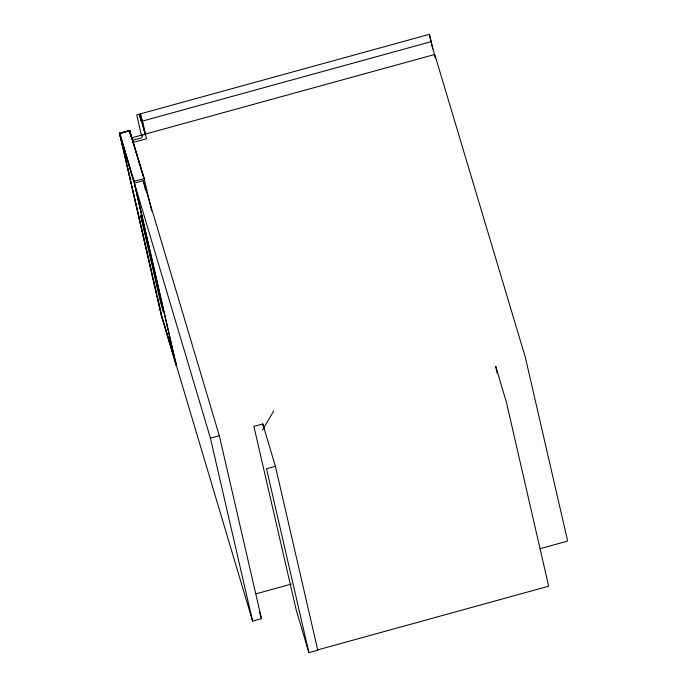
<?xml version="1.0" encoding="UTF-8"?>
<svg xmlns="http://www.w3.org/2000/svg" width="687" height="687" viewBox="0 0 687 687"><rect width="100%" height="100%" fill="white"/><g stroke="black" fill="none" stroke-linecap="round" stroke-linejoin="round"><path stroke-width="1.03" d="M163.042 320.305L161.72 317.033L119.538 133.192L129.585 130.427L129.929 130.874L129.56 130.41L130.418 134.704M161.788 316.587L176.396 365.106L163.643 322.34M262.606 429.89L273.744 410.946M161.703 316.698L161.771 317.162L119.667 133.123L134.008 181.196L176.121 365.098M122.569 145.721L119.478 133.252L119.478 133.742L129.671 130.444L129.929 130.874M129.517 130.659L144.193 178.723L151.629 211.012M129.431 130.436L129.852 130.693L119.444 133.553L133.742 181.6M176.035 365.02L161.806 316.93M144.871 229.887L133.862 181.256L119.693 133.175L119.478 133.742M142.767 135.202C142.844 139.796 135.511 138.422 132.943 140.2L133.579 142.312L146.64 138.722L139.315 114.154L136.704 114.866L141.522 135.768M145.18 134.764L140.363 113.862L429.366 34.35L435.369 58.266M145.644 134.652L142.51 121.067L431.513 41.555M132.479 137.632L434.201 54.625M134.008 181.196L144.193 178.723L129.56 130.41L131.054 136.773M134.412 183.137L143.291 180.69L219.316 435.695L261.481 618.686L252.601 621.125L176.576 366.128L134.412 183.137L210.428 438.143L252.601 621.125M210.428 438.143L219.316 435.695M262.769 423.939L253.889 426.387L296.269 610.288L308.901 652.65L317.78 650.203L275.401 466.301L262.769 423.939L263.739 428.121M275.401 466.301L266.513 468.74L308.901 652.65M256.32 593.748L291.417 584.096M540.102 548.664L567.127 541.236L567.548 540.532L525.306 357.24L434.914 55.012M317.128 650.057L548.664 586.209L506.465 402.47L495.679 366.3L497.362 373.591M129.611 130.487L131.183 136.825M140.363 113.862L142.51 121.067M129.671 130.633L143.935 178.491M259.334 611.49L261.481 618.686M429.366 34.35L431.29 42.706M431.771 44.801L432.741 48.983M139.315 114.154L140.766 120.423M143.291 180.69L145.464 190.101M123.05 147.808L126.648 163.429M127.129 165.515L131.449 184.253M131.93 186.34L136.971 208.213M137.452 210.291L151.372 270.695M151.853 272.782L152.815 276.947M153.295 279.025L156.894 294.646M157.375 296.732L161.694 315.479M143.222 224.357L140.526 215.314L160.612 302.469L163.308 311.503L143.222 224.357"/></g></svg>
